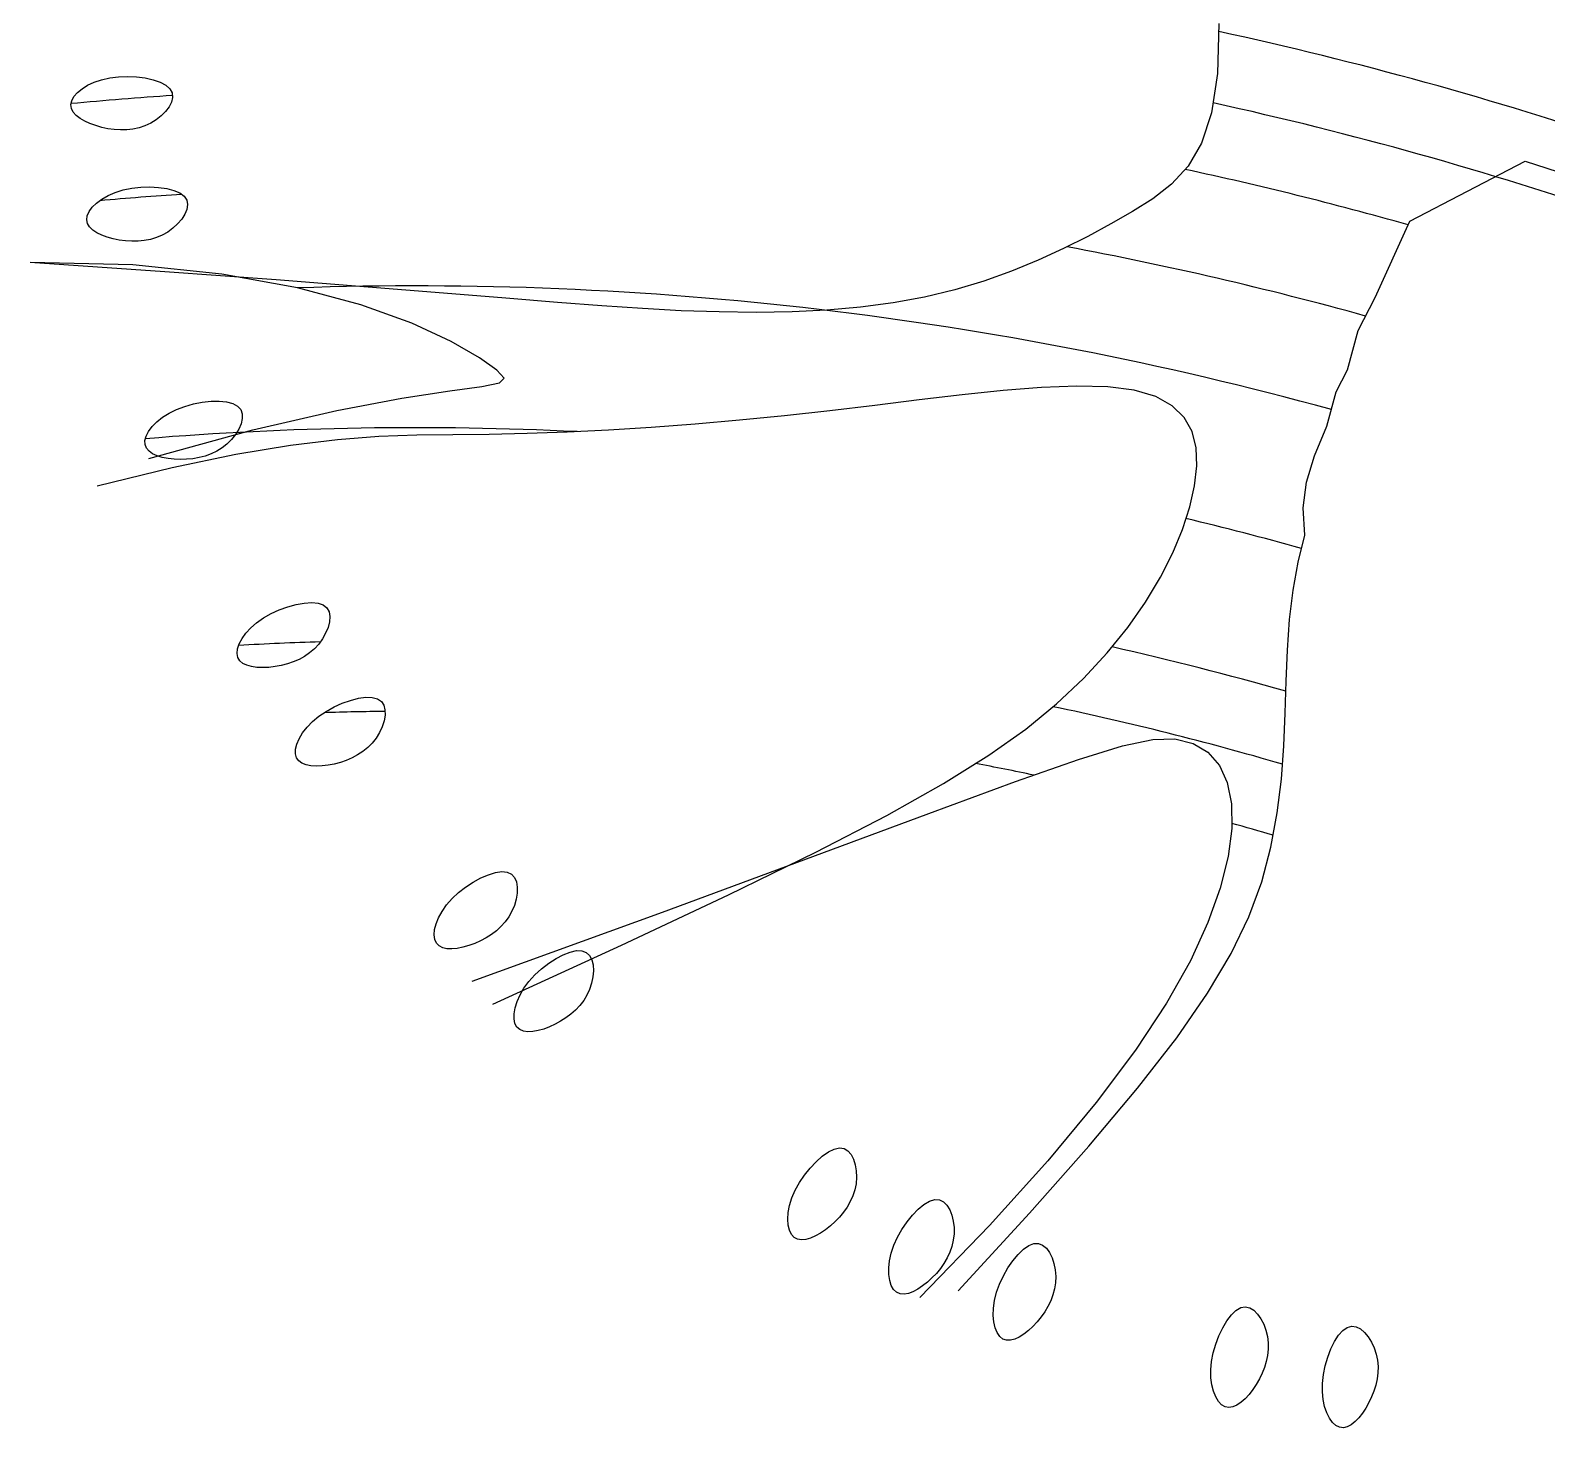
# Model space of a CAD drawing. Header units: inches. Extents: x 7658 to 73799, y 48 to 40262.
# Drawn here: x 32562 to 33308, y 34624 to 35311 of the extents above; entities that cross this region are included whole.
import ezdxf

# ---------------------------------------------------------------- set-up
doc = ezdxf.new("R2010")
doc.units = ezdxf.units.IN

# ---------------------------------------------------------------- blocks, each defined once
blk = doc.blocks.new('A$C60093FB1')
at = {"color": 0}
for p, q in [((0.58459, 0.69736), (0.58389, 0.67279)), ((0.03904, 0.67071), (0.04333, 0.67124)), ((0.04333, 0.67124), (0.04778, 0.67139)), ((0.04778, 0.67139), (0.05221, 0.67118)), ((0.05221, 0.67118), (0.05648, 0.67063)), ((0.58389, 0.67279), (0.58093, 0.6535)), ((0.02317, 0.66342), (0.02542, 0.66529)), ((0.02542, 0.66529), (0.02819, 0.66702)), ((0.02819, 0.66702), (0.03141, 0.66854)), ((0.03141, 0.66854), (0.03505, 0.66979)), ((0.03505, 0.66979), (0.03904, 0.67071)), ((0.05648, 0.67063), (0.06042, 0.66975)), ((0.06042, 0.66975), (0.06387, 0.66855)), ((0.06387, 0.66855), (0.06668, 0.66706)), ((0.06668, 0.66706), (0.06868, 0.66529)), ((0.06868, 0.66529), (0.06976, 0.66327)), ((0.01997, 0.65751), (0.02039, 0.65946)), ((0.02023, 0.65564), (0.01997, 0.65751)), ((0.02039, 0.65946), (0.02148, 0.66145)), ((0.02148, 0.66145), (0.02317, 0.66342)), ((0.06828, 0.65642), (0.06656, 0.65413)), ((0.06946, 0.65875), (0.06828, 0.65642)), ((0.06999, 0.66107), (0.06946, 0.65875)), ((0.06976, 0.66327), (0.06999, 0.66107)), ((0.02112, 0.65389), (0.02023, 0.65564)), ((0.02256, 0.65225), (0.02112, 0.65389)), ((0.02447, 0.65076), (0.02256, 0.65225)), ((0.02676, 0.6494), (0.02447, 0.65076)), ((0.02935, 0.64821), (0.02676, 0.6494)), ((0.06192, 0.65003), (0.05922, 0.64837)), ((0.06441, 0.65197), (0.06192, 0.65003)), ((0.06656, 0.65413), (0.06441, 0.65197)), ((0.58093, 0.6535), (0.576, 0.63859)), ((0.03217, 0.64718), (0.02935, 0.64821)), ((0.03513, 0.64633), (0.03217, 0.64718)), ((0.03816, 0.64569), (0.03513, 0.64633)), ((0.04123, 0.64525), (0.03816, 0.64569)), ((0.04432, 0.64505), (0.04123, 0.64525)), ((0.0474, 0.64511), (0.04432, 0.64505)), ((0.05045, 0.64545), (0.0474, 0.64511)), ((0.05345, 0.64609), (0.05045, 0.64545)), ((0.05638, 0.64706), (0.05345, 0.64609)), ((0.05922, 0.64837), (0.05638, 0.64706)), ((0.576, 0.63859), (0.56937, 0.62718)), ((0.56937, 0.62718), (0.56131, 0.61836)), ((0.67841, 0.60014), (0.73515, 0.62964)), ((0.73515, 0.62964), (0.77559, 0.61671)), ((0.03517, 0.611), (0.03827, 0.61277)), ((0.03827, 0.61277), (0.04179, 0.6143)), ((0.04179, 0.6143), (0.04571, 0.61553)), ((0.04571, 0.61553), (0.04994, 0.61639)), ((0.04994, 0.61639), (0.05436, 0.6169)), ((0.05436, 0.6169), (0.05879, 0.61704)), ((0.05879, 0.61704), (0.06309, 0.61682)), ((0.06309, 0.61682), (0.06709, 0.61625)), ((0.06709, 0.61625), (0.07063, 0.61533)), ((0.07063, 0.61533), (0.07354, 0.61406)), ((0.07354, 0.61406), (0.07568, 0.61246)), ((0.07568, 0.61246), (0.07691, 0.61053)), ((0.56131, 0.61836), (0.55211, 0.61126)), ((0.028, 0.60285), (0.02892, 0.60492)), ((0.02892, 0.60492), (0.03045, 0.60701)), ((0.03045, 0.60701), (0.03255, 0.60906)), ((0.03255, 0.60906), (0.03517, 0.611)), ((0.07696, 0.606), (0.07597, 0.60357)), ((0.07691, 0.61053), (0.07731, 0.60834)), ((0.07731, 0.60834), (0.07696, 0.606)), ((0.54204, 0.60498), (0.53133, 0.59881)), ((0.55211, 0.61126), (0.54204, 0.60498)), ((0.02773, 0.60087), (0.028, 0.60285)), ((0.02813, 0.59903), (0.02773, 0.60087)), ((0.02916, 0.59735), (0.02813, 0.59903)), ((0.03072, 0.59584), (0.02916, 0.59735)), ((0.07014, 0.59671), (0.06757, 0.59484)), ((0.07246, 0.59884), (0.07014, 0.59671)), ((0.07444, 0.60116), (0.07246, 0.59884)), ((0.07597, 0.60357), (0.07444, 0.60116)), ((0.53133, 0.59881), (0.52003, 0.59268)), ((0.66137, 0.56267), (0.67841, 0.60014)), ((0.03274, 0.59449), (0.03072, 0.59584)), ((0.03513, 0.59332), (0.03274, 0.59449)), ((0.03781, 0.59234), (0.03513, 0.59332)), ((0.0407, 0.59153), (0.03781, 0.59234)), ((0.04372, 0.59092), (0.0407, 0.59153)), ((0.04679, 0.59051), (0.04372, 0.59092)), ((0.04988, 0.59032), (0.04679, 0.59051)), ((0.05298, 0.59037), (0.04988, 0.59032)), ((0.05604, 0.59067), (0.05298, 0.59037)), ((0.05906, 0.59124), (0.05604, 0.59067)), ((0.062, 0.59212), (0.05906, 0.59124)), ((0.06485, 0.59331), (0.062, 0.59212)), ((0.06757, 0.59484), (0.06485, 0.59331)), ((0.52003, 0.59268), (0.50814, 0.5867)), ((0.50814, 0.5867), (0.49565, 0.58098)), ((0.06608, 0.5753), (0, 0.57994)), ((0.05041, 0.57865), (0, 0.57994)), ((0.09414, 0.57418), (0.05041, 0.57865)), ((0.12096, 0.57126), (0.06608, 0.5753)), ((0.48258, 0.57562), (0.46891, 0.57073)), ((0.49565, 0.58098), (0.48258, 0.57562)), ((0.13143, 0.56735), (0.09414, 0.57418)), ((0.16619, 0.56777), (0.12096, 0.57126)), ((0.1625, 0.559), (0.13143, 0.56735)), ((0.20328, 0.56479), (0.16619, 0.56777)), ((0.46891, 0.57073), (0.45465, 0.56643)), ((0.23378, 0.56229), (0.20328, 0.56479)), ((0.25921, 0.56021), (0.23378, 0.56229)), ((0.28111, 0.55852), (0.25921, 0.56021)), ((0.42436, 0.55997), (0.40835, 0.55785)), ((0.4398, 0.56281), (0.42436, 0.55997)), ((0.45465, 0.56643), (0.4398, 0.56281)), ((0.65304, 0.54643), (0.66137, 0.56267)), ((0.18761, 0.54994), (0.1625, 0.559)), ((0.301, 0.55718), (0.28111, 0.55852)), ((0.32016, 0.55616), (0.301, 0.55718)), ((0.33883, 0.55552), (0.32016, 0.55616)), ((0.357, 0.55531), (0.33883, 0.55552)), ((0.37465, 0.55558), (0.357, 0.55531)), ((0.39177, 0.55641), (0.37465, 0.55558)), ((0.40835, 0.55785), (0.39177, 0.55641)), ((0.20699, 0.54101), (0.18761, 0.54994)), ((0.64773, 0.52701), (0.65304, 0.54643)), ((0.22088, 0.53303), (0.20699, 0.54101)), ((0.22951, 0.52683), (0.22088, 0.53303)), ((0.23297, 0.52294), (0.22951, 0.52683)), ((0.23072, 0.52064), (0.23297, 0.52294)), ((0.64217, 0.51619), (0.64773, 0.52701)), ((0.18275, 0.51316), (0.20631, 0.51676)), ((0.20631, 0.51676), (0.22207, 0.51892)), ((0.22207, 0.51892), (0.23072, 0.52064)), ((0.45834, 0.51479), (0.43718, 0.51226)), ((0.47851, 0.51691), (0.45834, 0.51479)), ((0.49737, 0.51842), (0.47851, 0.51691)), ((0.51461, 0.51909), (0.49737, 0.51842)), ((0.5299, 0.51869), (0.51461, 0.51909)), ((0.54293, 0.51702), (0.5299, 0.51869)), ((0.55345, 0.51391), (0.54293, 0.51702)), ((0.63764, 0.49937), (0.64217, 0.51619)), ((0.06822, 0.50576), (0.07189, 0.50758)), ((0.07189, 0.50758), (0.07594, 0.5091)), ((0.07594, 0.5091), (0.08022, 0.51029)), ((0.08022, 0.51029), (0.08458, 0.51112)), ((0.08458, 0.51112), (0.08886, 0.51158)), ((0.08886, 0.51158), (0.0929, 0.51164)), ((0.0929, 0.51164), (0.09653, 0.51129)), ((0.09653, 0.51129), (0.09961, 0.51049)), ((0.09961, 0.51049), (0.10197, 0.50924)), ((0.10197, 0.50924), (0.10349, 0.50753)), ((0.10349, 0.50753), (0.10423, 0.50543)), ((0.1507, 0.50709), (0.18275, 0.51316)), ((0.41535, 0.50956), (0.39318, 0.50689)), ((0.43718, 0.51226), (0.41535, 0.50956)), ((0.56157, 0.5094), (0.55345, 0.51391)), ((0.56748, 0.50363), (0.56157, 0.5094)), ((0.05991, 0.49914), (0.06219, 0.50147)), ((0.06219, 0.50147), (0.06497, 0.5037)), ((0.06497, 0.5037), (0.06822, 0.50576)), ((0.10365, 0.50051), (0.10251, 0.49789)), ((0.10425, 0.50306), (0.10365, 0.50051)), ((0.10423, 0.50543), (0.10425, 0.50306)), ((0.10947, 0.49754), (0.1507, 0.50709)), ((0.32693, 0.50038), (0.3054, 0.49877)), ((0.34882, 0.50228), (0.32693, 0.50038)), ((0.37095, 0.50445), (0.34882, 0.50228)), ((0.39318, 0.50689), (0.37095, 0.50445)), ((0.57135, 0.49669), (0.56748, 0.50363)), ((0.05638, 0.49229), (0.05697, 0.49448)), ((0.05642, 0.49029), (0.05638, 0.49229)), ((0.05697, 0.49448), (0.05816, 0.49679)), ((0.05816, 0.49679), (0.05991, 0.49914)), ((0.05835, 0.48349), (0.10947, 0.49754)), ((0.09897, 0.49281), (0.09672, 0.49057)), ((0.10092, 0.49529), (0.09897, 0.49281)), ((0.10251, 0.49789), (0.10092, 0.49529)), ((0.15101, 0.49268), (0.12789, 0.48986)), ((0.1714, 0.49424), (0.15101, 0.49268)), ((0.19002, 0.49494), (0.1714, 0.49424)), ((0.20779, 0.49516), (0.19002, 0.49494)), ((0.22566, 0.4953), (0.20779, 0.49516)), ((0.24438, 0.49571), (0.22566, 0.4953)), ((0.264, 0.49642), (0.24438, 0.49571)), ((0.28438, 0.49745), (0.264, 0.49642)), ((0.3054, 0.49877), (0.28438, 0.49745)), ((0.57337, 0.48871), (0.57135, 0.49669)), ((0.6315, 0.48474), (0.63764, 0.49937)), ((0.05711, 0.48854), (0.05642, 0.49029)), ((0.05839, 0.48704), (0.05711, 0.48854)), ((0.06017, 0.48579), (0.05839, 0.48704)), ((0.06237, 0.48478), (0.06017, 0.48579)), ((0.06492, 0.484), (0.06237, 0.48478)), ((0.10112, 0.48538), (0.06976, 0.47884)), ((0.08888, 0.48569), (0.08599, 0.48465)), ((0.09165, 0.48701), (0.08888, 0.48569)), ((0.09427, 0.48863), (0.09165, 0.48701)), ((0.09672, 0.49057), (0.09427, 0.48863)), ((0.12789, 0.48986), (0.10112, 0.48538)), ((0.57372, 0.47979), (0.57337, 0.48871)), ((0.62757, 0.47173), (0.6315, 0.48474)), ((0.06976, 0.47884), (0.03286, 0.46985)), ((0.06772, 0.48344), (0.06492, 0.484)), ((0.0707, 0.4831), (0.06772, 0.48344)), ((0.07377, 0.48297), (0.0707, 0.4831)), ((0.07687, 0.48305), (0.07377, 0.48297)), ((0.07996, 0.48334), (0.07687, 0.48305)), ((0.08301, 0.48387), (0.07996, 0.48334)), ((0.08599, 0.48465), (0.08301, 0.48387)), ((0.57259, 0.47005), (0.57372, 0.47979)), ((0.57017, 0.4596), (0.57259, 0.47005)), ((0.62602, 0.45913), (0.62757, 0.47173)), ((0.56659, 0.44855), (0.57017, 0.4596)), ((0.62674, 0.4457), (0.62602, 0.45913)), ((0.56183, 0.43701), (0.56659, 0.44855)), ((0.62354, 0.43249), (0.62674, 0.4457)), ((0.55582, 0.42506), (0.56183, 0.43701)), ((0.62104, 0.41861), (0.62354, 0.43249)), ((0.54849, 0.41281), (0.55582, 0.42506)), ((0.61927, 0.40417), (0.62104, 0.41861)), ((0.12244, 0.40904), (0.12662, 0.41054)), ((0.12662, 0.41054), (0.13077, 0.41167)), ((0.13077, 0.41167), (0.13475, 0.41236)), ((0.13475, 0.41236), (0.1384, 0.41258)), ((0.1384, 0.41258), (0.14156, 0.41227)), ((0.14156, 0.41227), (0.14409, 0.41141)), ((0.14409, 0.41141), (0.14586, 0.40995)), ((0.53978, 0.40036), (0.54849, 0.41281)), ((0.1113, 0.40269), (0.11464, 0.40506)), ((0.11464, 0.40506), (0.1184, 0.4072)), ((0.1184, 0.4072), (0.12244, 0.40904)), ((0.14586, 0.40995), (0.14691, 0.408)), ((0.14711, 0.40305), (0.1464, 0.40028)), ((0.14691, 0.408), (0.14731, 0.40566)), ((0.14731, 0.40566), (0.14711, 0.40305)), ((0.6182, 0.38924), (0.61927, 0.40417)), ((0.10413, 0.39485), (0.10602, 0.39751)), ((0.10602, 0.39751), (0.10841, 0.40014)), ((0.10841, 0.40014), (0.1113, 0.40269)), ((0.14524, 0.39746), (0.14369, 0.39471)), ((0.1464, 0.40028), (0.14524, 0.39746)), ((0.52962, 0.3878), (0.53978, 0.40036)), ((0.10171, 0.38754), (0.10195, 0.38979)), ((0.10195, 0.38979), (0.10276, 0.39225)), ((0.10276, 0.39225), (0.10413, 0.39485)), ((0.13737, 0.38784), (0.13484, 0.3861)), ((0.13971, 0.38985), (0.13737, 0.38784)), ((0.14183, 0.39214), (0.13971, 0.38985)), ((0.14369, 0.39471), (0.14183, 0.39214)), ((0.51794, 0.37524), (0.52962, 0.3878)), ((0.61758, 0.37388), (0.6182, 0.38924)), ((0.10207, 0.38557), (0.10171, 0.38754)), ((0.10302, 0.38395), (0.10207, 0.38557)), ((0.10452, 0.38267), (0.10302, 0.38395)), ((0.10647, 0.38171), (0.10452, 0.38267)), ((0.1088, 0.38105), (0.10647, 0.38171)), ((0.11144, 0.38068), (0.1088, 0.38105)), ((0.11429, 0.38057), (0.11144, 0.38068)), ((0.11729, 0.3807), (0.11429, 0.38057)), ((0.12035, 0.38105), (0.11729, 0.3807)), ((0.1234, 0.38161), (0.12035, 0.38105)), ((0.1264, 0.38238), (0.1234, 0.38161)), ((0.12933, 0.38338), (0.1264, 0.38238)), ((0.13215, 0.38461), (0.12933, 0.38338)), ((0.13484, 0.3861), (0.13215, 0.38461)), ((0.50468, 0.36276), (0.51794, 0.37524)), ((0.61709, 0.35814), (0.61758, 0.37388)), ((0.15747, 0.36448), (0.16139, 0.36548)), ((0.16139, 0.36548), (0.16501, 0.36599)), ((0.16501, 0.36599), (0.16818, 0.36593)), ((0.16818, 0.36593), (0.17077, 0.36527)), ((0.14191, 0.35663), (0.14549, 0.35906)), ((0.14549, 0.35906), (0.14938, 0.36121)), ((0.14938, 0.36121), (0.15342, 0.36304)), ((0.15342, 0.36304), (0.15747, 0.36448)), ((0.17077, 0.36527), (0.17265, 0.36396)), ((0.17265, 0.36396), (0.17385, 0.36209)), ((0.17385, 0.36209), (0.17443, 0.35979)), ((0.17443, 0.35979), (0.17444, 0.35717)), ((0.48955, 0.35035), (0.50468, 0.36276)), ((0.61642, 0.34206), (0.61709, 0.35814)), ((0.13391, 0.34842), (0.13609, 0.35124)), ((0.13609, 0.35124), (0.13876, 0.354)), ((0.13876, 0.354), (0.14191, 0.35663)), ((0.17301, 0.35146), (0.17168, 0.34859)), ((0.17395, 0.35436), (0.17301, 0.35146)), ((0.17444, 0.35717), (0.17395, 0.35436)), ((0.13107, 0.34293), (0.13223, 0.34563)), ((0.13223, 0.34563), (0.13391, 0.34842)), ((0.16809, 0.34343), (0.16592, 0.34124)), ((0.17003, 0.34589), (0.16809, 0.34343)), ((0.17168, 0.34859), (0.17003, 0.34589)), ((0.47146, 0.33748), (0.48955, 0.35035)), ((0.53708, 0.34212), (0.55206, 0.34526)), ((0.55206, 0.34526), (0.56294, 0.34547)), ((0.56294, 0.34547), (0.57186, 0.34329)), ((0.57186, 0.34329), (0.57917, 0.33892)), ((0.1304, 0.33815), (0.13046, 0.34041)), ((0.13091, 0.33621), (0.1304, 0.33815)), ((0.13046, 0.34041), (0.13107, 0.34293)), ((0.13199, 0.33467), (0.13091, 0.33621)), ((0.15825, 0.33617), (0.15541, 0.33494)), ((0.16097, 0.33762), (0.15825, 0.33617)), ((0.16354, 0.33931), (0.16097, 0.33762)), ((0.16592, 0.34124), (0.16354, 0.33931)), ((0.4491, 0.32353), (0.47146, 0.33748)), ((0.51544, 0.33542), (0.53708, 0.34212)), ((0.57917, 0.33892), (0.5848, 0.33245)), ((0.61525, 0.32569), (0.61642, 0.34206)), ((0.13358, 0.33351), (0.13199, 0.33467)), ((0.1356, 0.33271), (0.13358, 0.33351)), ((0.13798, 0.33224), (0.1356, 0.33271)), ((0.14063, 0.33207), (0.13798, 0.33224)), ((0.14349, 0.33219), (0.14063, 0.33207)), ((0.14646, 0.33255), (0.14349, 0.33219)), ((0.14948, 0.33314), (0.14646, 0.33255)), ((0.15248, 0.33394), (0.14948, 0.33314)), ((0.15541, 0.33494), (0.15248, 0.33394)), ((0.48456, 0.32452), (0.51544, 0.33542)), ((0.5848, 0.33245), (0.58868, 0.32399)), ((0.42116, 0.30785), (0.4491, 0.32353)), ((0.44188, 0.3088), (0.48456, 0.32452)), ((0.58868, 0.32399), (0.59073, 0.31362)), ((0.61327, 0.30908), (0.61525, 0.32569)), ((0.59073, 0.31362), (0.59089, 0.30147)), ((0.38483, 0.28762), (0.44188, 0.3088)), ((0.38633, 0.2898), (0.42116, 0.30785)), ((0.61016, 0.29226), (0.61327, 0.30908)), ((0.59089, 0.30147), (0.58908, 0.28762)), ((0.60561, 0.27528), (0.61016, 0.29226)), ((0.31085, 0.26035), (0.38483, 0.28762)), ((0.3433, 0.26876), (0.38633, 0.2898)), ((0.58908, 0.28762), (0.58522, 0.27217)), ((0.21778, 0.27505), (0.22155, 0.27711)), ((0.22155, 0.27711), (0.22526, 0.27871)), ((0.22526, 0.27871), (0.22876, 0.27978)), ((0.22876, 0.27978), (0.2319, 0.28022)), ((0.2319, 0.28022), (0.23456, 0.27997)), ((0.23456, 0.27997), (0.23663, 0.27897)), ((0.23663, 0.27897), (0.2381, 0.27731)), ((0.2381, 0.27731), (0.23903, 0.27513)), ((0.20741, 0.26693), (0.21057, 0.26988)), ((0.21057, 0.26988), (0.21407, 0.27261)), ((0.21407, 0.27261), (0.21778, 0.27505)), ((0.23941, 0.26969), (0.23894, 0.26668)), ((0.23903, 0.27513), (0.23946, 0.27255)), ((0.23946, 0.27255), (0.23941, 0.26969)), ((0.29077, 0.24407), (0.3433, 0.26876)), ((0.58522, 0.27217), (0.57917, 0.25517)), ((0.59927, 0.25806), (0.60561, 0.27528)), ((0.2025, 0.26069), (0.20471, 0.26384)), ((0.20471, 0.26384), (0.20741, 0.26693)), ((0.23807, 0.26364), (0.23686, 0.26071)), ((0.23894, 0.26668), (0.23807, 0.26364)), ((0.19885, 0.2517), (0.19957, 0.25454)), ((0.19957, 0.25454), (0.20079, 0.25757)), ((0.20079, 0.25757), (0.2025, 0.26069)), ((0.21737, 0.22636), (0.31085, 0.26035)), ((0.23353, 0.25548), (0.23148, 0.2532)), ((0.23534, 0.25799), (0.23353, 0.25548)), ((0.23686, 0.26071), (0.23534, 0.25799)), ((0.57917, 0.25517), (0.57052, 0.23639)), ((0.59058, 0.24001), (0.59927, 0.25806)), ((0.19864, 0.24911), (0.19885, 0.2517)), ((0.19893, 0.24686), (0.19864, 0.24911)), ((0.19973, 0.24503), (0.19893, 0.24686)), ((0.2214, 0.24616), (0.21857, 0.24491)), ((0.22414, 0.24762), (0.2214, 0.24616)), ((0.22675, 0.24927), (0.22414, 0.24762)), ((0.22921, 0.25113), (0.22675, 0.24927)), ((0.23148, 0.2532), (0.22921, 0.25113)), ((0.20104, 0.24368), (0.19973, 0.24503)), ((0.2028, 0.24279), (0.20104, 0.24368)), ((0.20492, 0.24231), (0.2028, 0.24279)), ((0.20734, 0.24222), (0.20492, 0.24231)), ((0.20999, 0.24247), (0.20734, 0.24222)), ((0.21279, 0.24303), (0.20999, 0.24247)), ((0.21567, 0.24385), (0.21279, 0.24303)), ((0.21857, 0.24491), (0.21567, 0.24385)), ((0.22741, 0.2151), (0.29077, 0.24407)), ((0.25854, 0.23747), (0.2621, 0.23935)), ((0.2621, 0.23935), (0.26551, 0.24069)), ((0.26551, 0.24069), (0.26861, 0.24138)), ((0.26861, 0.24138), (0.27128, 0.24133)), ((0.27128, 0.24133), (0.27342, 0.2405)), ((0.27342, 0.2405), (0.27502, 0.23897)), ((0.27502, 0.23897), (0.27612, 0.23686)), ((0.57896, 0.22041), (0.59058, 0.24001)), ((0.24815, 0.22939), (0.25142, 0.23239)), ((0.25142, 0.23239), (0.25493, 0.23512)), ((0.25493, 0.23512), (0.25854, 0.23747)), ((0.27612, 0.23686), (0.27674, 0.23432)), ((0.27692, 0.23147), (0.27668, 0.22843)), ((0.27674, 0.23432), (0.27692, 0.23147)), ((0.57052, 0.23639), (0.5588, 0.21556)), ((0.24279, 0.22291), (0.24523, 0.2262)), ((0.24523, 0.2262), (0.24815, 0.22939)), ((0.27606, 0.22534), (0.27508, 0.22232)), ((0.27668, 0.22843), (0.27606, 0.22534)), ((0.23839, 0.21324), (0.23937, 0.21635)), ((0.23937, 0.21635), (0.24083, 0.2196)), ((0.24083, 0.2196), (0.24279, 0.22291)), ((0.27217, 0.21684), (0.27031, 0.2144)), ((0.27377, 0.21948), (0.27217, 0.21684)), ((0.27508, 0.22232), (0.27377, 0.21948)), ((0.56382, 0.19854), (0.57896, 0.22041)), ((0.23788, 0.20775), (0.2379, 0.21035)), ((0.2379, 0.21035), (0.23839, 0.21324)), ((0.2659, 0.21012), (0.26343, 0.20826)), ((0.2682, 0.21216), (0.2659, 0.21012)), ((0.27031, 0.2144), (0.2682, 0.21216)), ((0.5588, 0.21556), (0.54354, 0.19239)), ((0.23835, 0.20554), (0.23788, 0.20775)), ((0.2393, 0.20378), (0.23835, 0.20554)), ((0.24071, 0.20253), (0.2393, 0.20378)), ((0.24253, 0.20177), (0.24071, 0.20253)), ((0.24468, 0.20147), (0.24253, 0.20177)), ((0.2471, 0.20156), (0.24468, 0.20147)), ((0.24972, 0.20202), (0.2471, 0.20156)), ((0.25247, 0.2028), (0.24972, 0.20202)), ((0.25528, 0.20385), (0.25247, 0.2028)), ((0.25808, 0.20513), (0.25528, 0.20385)), ((0.26081, 0.2066), (0.25808, 0.20513)), ((0.26343, 0.20826), (0.26081, 0.2066)), ((0.54457, 0.17369), (0.56382, 0.19854)), ((0.54354, 0.19239), (0.52425, 0.16662)), ((0.52062, 0.14514), (0.54457, 0.17369)), ((0.52425, 0.16662), (0.50047, 0.13795)), ((0.38948, 0.14022), (0.39248, 0.14231)), ((0.39248, 0.14231), (0.39534, 0.14371)), ((0.39534, 0.14371), (0.39794, 0.14429)), ((0.39794, 0.14429), (0.40022, 0.14397)), ((0.40022, 0.14397), (0.40213, 0.14286)), ((0.40213, 0.14286), (0.40369, 0.14107)), ((0.49138, 0.11216), (0.52062, 0.14514)), ((0.38072, 0.13096), (0.3835, 0.13443)), ((0.3835, 0.13443), (0.38645, 0.13755)), ((0.38645, 0.13755), (0.38948, 0.14022)), ((0.40369, 0.14107), (0.40489, 0.13874)), ((0.40489, 0.13874), (0.40573, 0.13601)), ((0.40573, 0.13601), (0.40621, 0.133)), ((0.50047, 0.13795), (0.47171, 0.10611)), ((0.37615, 0.12349), (0.37824, 0.12728)), ((0.37824, 0.12728), (0.38072, 0.13096)), ((0.40633, 0.12985), (0.40608, 0.12668)), ((0.40621, 0.133), (0.40633, 0.12985)), ((0.37341, 0.11605), (0.37454, 0.11972)), ((0.37454, 0.11972), (0.37615, 0.12349)), ((0.40453, 0.12068), (0.40328, 0.11788)), ((0.40547, 0.12362), (0.40453, 0.12068)), ((0.40608, 0.12668), (0.40547, 0.12362)), ((0.37252, 0.10929), (0.37275, 0.11254)), ((0.37275, 0.11254), (0.37341, 0.11605)), ((0.4, 0.11268), (0.39803, 0.1103)), ((0.40176, 0.11521), (0.4, 0.11268)), ((0.40328, 0.11788), (0.40176, 0.11521)), ((0.43388, 0.11127), (0.43669, 0.11417)), ((0.43669, 0.11417), (0.43951, 0.11649)), ((0.43951, 0.11649), (0.44225, 0.11811)), ((0.44225, 0.11811), (0.4448, 0.11889)), ((0.4448, 0.11889), (0.44709, 0.11876)), ((0.44709, 0.11876), (0.44909, 0.11779)), ((0.44909, 0.11779), (0.45078, 0.11613)), ((0.45078, 0.11613), (0.45216, 0.11391)), ((0.45216, 0.11391), (0.45321, 0.11125)), ((0.45627, 0.07404), (0.49138, 0.11216)), ((0.37271, 0.10637), (0.37252, 0.10929)), ((0.37331, 0.10384), (0.37271, 0.10637)), ((0.39356, 0.106), (0.39114, 0.1041)), ((0.39587, 0.10807), (0.39356, 0.106)), ((0.39803, 0.1103), (0.39587, 0.10807)), ((0.42868, 0.10425), (0.43118, 0.10792)), ((0.43118, 0.10792), (0.43388, 0.11127)), ((0.47171, 0.10611), (0.4375, 0.07081)), ((0.45321, 0.11125), (0.45393, 0.10829)), ((0.45393, 0.10829), (0.45429, 0.10515)), ((0.45429, 0.10515), (0.45429, 0.10198)), ((0.37428, 0.10179), (0.37331, 0.10384)), ((0.37561, 0.1003), (0.37428, 0.10179)), ((0.37728, 0.09942), (0.37561, 0.1003)), ((0.37922, 0.09911), (0.37728, 0.09942)), ((0.38139, 0.09931), (0.37922, 0.09911)), ((0.38372, 0.09997), (0.38139, 0.09931)), ((0.38616, 0.10103), (0.38372, 0.09997)), ((0.38865, 0.10243), (0.38616, 0.10103)), ((0.39114, 0.1041), (0.38865, 0.10243)), ((0.4247, 0.09645), (0.42649, 0.10038)), ((0.42649, 0.10038), (0.42868, 0.10425)), ((0.45393, 0.09888), (0.45322, 0.09587)), ((0.45429, 0.10198), (0.45393, 0.09888)), ((0.49102, 0.09627), (0.49351, 0.09725)), ((0.49351, 0.09725), (0.4958, 0.09729)), ((0.4958, 0.09729), (0.49787, 0.09649)), ((0.42256, 0.08881), (0.4234, 0.09256)), ((0.4234, 0.09256), (0.4247, 0.09645)), ((0.45089, 0.0902), (0.44933, 0.08754)), ((0.4522, 0.09298), (0.45089, 0.0902)), ((0.45322, 0.09587), (0.4522, 0.09298)), ((0.48321, 0.0888), (0.48579, 0.09191)), ((0.48579, 0.09191), (0.48842, 0.09444)), ((0.48842, 0.09444), (0.49102, 0.09627)), ((0.49787, 0.09649), (0.49969, 0.09497)), ((0.49969, 0.09497), (0.50124, 0.09286)), ((0.50124, 0.09286), (0.50249, 0.09029)), ((0.50249, 0.09029), (0.50344, 0.08739)), ((0.42217, 0.08527), (0.42256, 0.08881)), ((0.4222, 0.08201), (0.42217, 0.08527)), ((0.44558, 0.08262), (0.44344, 0.08038)), ((0.44755, 0.08501), (0.44558, 0.08262)), ((0.44933, 0.08754), (0.44755, 0.08501)), ((0.47859, 0.08139), (0.48078, 0.08525)), ((0.48078, 0.08525), (0.48321, 0.0888)), ((0.50344, 0.08739), (0.50405, 0.0843)), ((0.50405, 0.0843), (0.5043, 0.08113)), ((0.42263, 0.0791), (0.4222, 0.08201)), ((0.42342, 0.07663), (0.42263, 0.0791)), ((0.42455, 0.07467), (0.42342, 0.07663)), ((0.42599, 0.07329), (0.42455, 0.07467)), ((0.43645, 0.07484), (0.4341, 0.0736)), ((0.43882, 0.07643), (0.43645, 0.07484)), ((0.44117, 0.0783), (0.43882, 0.07643)), ((0.44344, 0.08038), (0.44117, 0.0783)), ((0.47523, 0.0733), (0.47671, 0.07736)), ((0.47671, 0.07736), (0.47859, 0.08139)), ((0.50371, 0.07496), (0.50291, 0.072)), ((0.50418, 0.07801), (0.50371, 0.07496)), ((0.5043, 0.08113), (0.50418, 0.07801)), ((0.42772, 0.07254), (0.42599, 0.07329)), ((0.42968, 0.07238), (0.42772, 0.07254)), ((0.43183, 0.07276), (0.42968, 0.07238)), ((0.4341, 0.0736), (0.43183, 0.07276)), ((0.4737, 0.06552), (0.47423, 0.06932)), ((0.47423, 0.06932), (0.47523, 0.0733)), ((0.50183, 0.06912), (0.50048, 0.06635)), ((0.50291, 0.072), (0.50183, 0.06912)), ((0.47359, 0.06195), (0.4737, 0.06552)), ((0.47387, 0.05871), (0.47359, 0.06195)), ((0.49713, 0.06115), (0.49517, 0.05875)), ((0.49891, 0.06369), (0.49713, 0.06115)), ((0.50048, 0.06635), (0.49891, 0.06369)), ((0.58847, 0.05925), (0.59067, 0.06217)), ((0.59067, 0.06217), (0.59295, 0.06438)), ((0.59295, 0.06438), (0.59526, 0.06574)), ((0.59526, 0.06574), (0.59751, 0.06614)), ((0.59751, 0.06614), (0.59968, 0.06567)), ((0.59968, 0.06567), (0.60172, 0.06445)), ((0.60172, 0.06445), (0.60358, 0.06261)), ((0.60358, 0.06261), (0.60522, 0.06027)), ((0.60522, 0.06027), (0.60661, 0.05755)), ((0.47452, 0.05584), (0.47387, 0.05871)), ((0.4755, 0.05344), (0.47452, 0.05584)), ((0.47679, 0.05157), (0.4755, 0.05344)), ((0.48864, 0.05268), (0.48639, 0.05125)), ((0.49088, 0.05445), (0.48864, 0.05268)), ((0.49307, 0.05649), (0.49088, 0.05445)), ((0.49517, 0.05875), (0.49307, 0.05649)), ((0.58456, 0.05189), (0.58641, 0.05578)), ((0.58641, 0.05578), (0.58847, 0.05925)), ((0.60661, 0.05755), (0.60769, 0.05459)), ((0.60769, 0.05459), (0.60843, 0.05151)), ((0.64338, 0.05215), (0.64548, 0.05453)), ((0.64548, 0.05453), (0.64767, 0.05606)), ((0.64767, 0.05606), (0.64989, 0.05664)), ((0.64989, 0.05664), (0.65209, 0.05634)), ((0.65209, 0.05634), (0.65421, 0.05529)), ((0.65421, 0.05529), (0.65621, 0.0536)), ((0.65621, 0.0536), (0.65803, 0.05139)), ((0.47833, 0.05031), (0.47679, 0.05157)), ((0.48012, 0.0497), (0.47833, 0.05031)), ((0.48208, 0.0497), (0.48012, 0.0497)), ((0.48419, 0.05024), (0.48208, 0.0497)), ((0.48639, 0.05125), (0.48419, 0.05024)), ((0.58177, 0.04347), (0.583, 0.04774)), ((0.583, 0.04774), (0.58456, 0.05189)), ((0.60843, 0.05151), (0.6088, 0.04841)), ((0.60881, 0.04532), (0.60849, 0.04227)), ((0.6088, 0.04841), (0.60881, 0.04532)), ((0.6381, 0.04142), (0.63963, 0.04544)), ((0.63963, 0.04544), (0.64141, 0.04907)), ((0.64141, 0.04907), (0.64338, 0.05215)), ((0.65803, 0.05139), (0.65963, 0.0488)), ((0.65963, 0.0488), (0.66094, 0.04593)), ((0.66094, 0.04593), (0.66192, 0.04291)), ((0.58059, 0.03514), (0.58095, 0.03922)), ((0.58095, 0.03922), (0.58177, 0.04347)), ((0.60787, 0.03926), (0.60698, 0.03631)), ((0.60849, 0.04227), (0.60787, 0.03926)), ((0.63686, 0.03716), (0.6381, 0.04142)), ((0.66192, 0.04291), (0.66253, 0.03985)), ((0.66253, 0.03985), (0.66279, 0.03677)), ((0.58065, 0.0313), (0.58059, 0.03514)), ((0.5811, 0.02776), (0.58065, 0.0313)), ((0.60447, 0.03065), (0.60292, 0.02797)), ((0.60584, 0.03344), (0.60447, 0.03065)), ((0.60698, 0.03631), (0.60584, 0.03344)), ((0.63549, 0.02851), (0.63597, 0.0328)), ((0.63597, 0.0328), (0.63686, 0.03716)), ((0.66233, 0.03065), (0.66167, 0.02765)), ((0.66271, 0.0337), (0.66233, 0.03065)), ((0.66279, 0.03677), (0.66271, 0.0337)), ((0.58189, 0.0246), (0.5811, 0.02776)), ((0.58298, 0.02187), (0.58189, 0.0246)), ((0.59935, 0.02305), (0.59742, 0.02095)), ((0.6012, 0.02541), (0.59935, 0.02305)), ((0.60292, 0.02797), (0.6012, 0.02541)), ((0.63545, 0.02441), (0.63549, 0.02851)), ((0.63581, 0.02058), (0.63545, 0.02441)), ((0.66075, 0.02469), (0.65961, 0.02181)), ((0.66167, 0.02765), (0.66075, 0.02469)), ((0.58433, 0.01965), (0.58298, 0.02187)), ((0.58588, 0.01801), (0.58433, 0.01965)), ((0.58761, 0.017), (0.58588, 0.01801)), ((0.58947, 0.01668), (0.58761, 0.017)), ((0.59141, 0.01698), (0.58947, 0.01668)), ((0.59341, 0.01785), (0.59141, 0.01698)), ((0.59542, 0.01919), (0.59341, 0.01785)), ((0.59742, 0.02095), (0.59542, 0.01919)), ((0.63654, 0.01709), (0.63581, 0.02058)), ((0.63757, 0.014), (0.63654, 0.01709)), ((0.65676, 0.01633), (0.6551, 0.01383)), ((0.65827, 0.01901), (0.65676, 0.01633)), ((0.65961, 0.02181), (0.65827, 0.01901)), ((0.63887, 0.01137), (0.63757, 0.014)), ((0.64039, 0.00926), (0.63887, 0.01137)), ((0.64207, 0.00775), (0.64039, 0.00926)), ((0.64387, 0.00688), (0.64207, 0.00775)), ((0.64958, 0.00817), (0.64766, 0.00716)), ((0.65149, 0.00968), (0.64958, 0.00817)), ((0.65334, 0.01159), (0.65149, 0.00968)), ((0.6551, 0.01383), (0.65334, 0.01159)), ((0.64575, 0.0067), (0.64387, 0.00688)), ((0.64766, 0.00716), (0.64575, 0.0067))]:
    blk.add_line(p, q, dxfattribs=at)
for centre, major_axis, start_param, end_param in [((1.44218, 1.42168), (-0.66982, 0.66982), 1.399664, 1.876273), ((0.18954, -1.12878), (-1.31843, 1.31843), -1.223164, -0.998832), ((0.18954, -1.12878), (-1.26911, 1.26911), -0.718686, -0.69084), ((0.18954, -1.12878), (-1.29377, 1.29377), -1.229983, -1.001398), ((0.18954, -1.12878), (1.26911, 1.26911), 0.509992, 0.572945), ((0.18954, -1.12878), (-1.23458, 1.23458), -0.719429, -0.696294), ((0.18954, -1.12878), (1.23458, 1.23458), 0.514541, 0.600899), ((0.18954, -1.12878), (1.20006, 1.20006), 0.516851, 0.819676), ((0.18954, -1.12878), (1.15073, 1.15073), 0.73661, 0.867166), ((0.18954, -1.12878), (1.15073, 1.15073), 0.514405, 0.550484), ((0.18954, -1.12878), (-1.07675, 1.07675), -0.754591, -0.728217), ((0.18954, -1.12878), (-1.10141, 1.10141), -1.06368, -1.007071), ((0.18954, -1.12878), (1.05209, 1.05209), 0.795548, 0.815638), ((0.18954, -1.12878), (-1.07675, 1.07675), -1.069103, -0.992723), ((0.18954, -1.12878), (1.05209, 1.05209), 0.579606, 0.599244), ((0.18954, -1.12878), (-1.05209, 1.05209), -1.072762, -1.058511)]:
    blk.add_ellipse(centre, major_axis=major_axis, ratio=1, start_param=start_param, end_param=end_param, dxfattribs=at)

msp = doc.modelspace()

# ---------------------------------------------------------------- block references
at = {"xscale": 1000, "yscale": 1000, "zscale": 1000}
msp.add_blockref('A$C60093FB1', (32562.19, 34617.07), dxfattribs=at)

doc.saveas('drawing.dxf')
